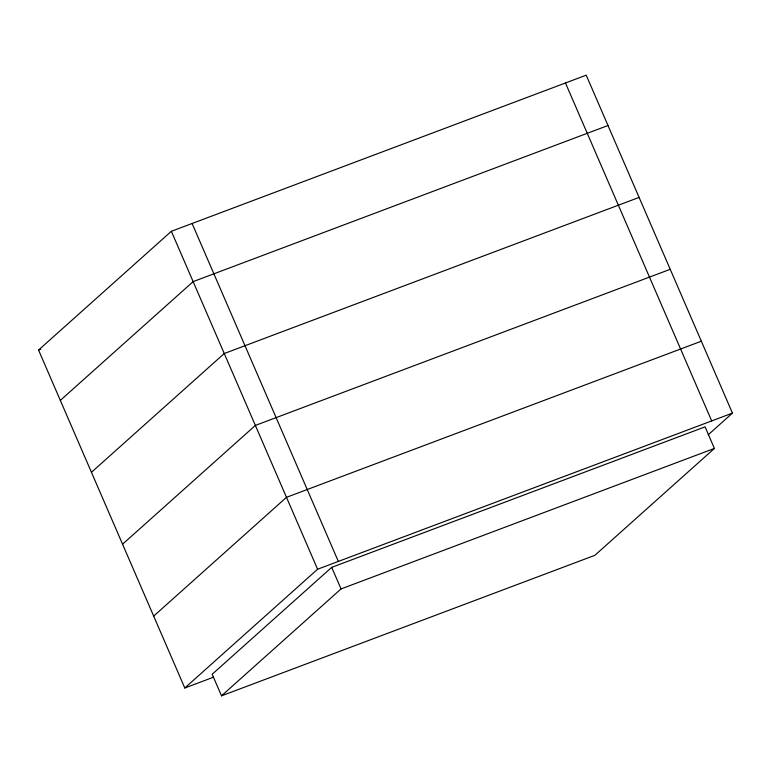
<?xml version="1.0" encoding="UTF-8"?>
<svg xmlns="http://www.w3.org/2000/svg" width="771" height="771" viewBox="0 0 771 771"><rect width="100%" height="100%" fill="white"/><g stroke="black" fill="none" stroke-linecap="round" stroke-linejoin="round"><path stroke-width="1.16" d="M213.403 677.227L184.789 687.992L38.55 350.063L171.364 231.29L586.211 75.172L732.45 413.111L708.221 434.777M60.331 400.39L193.145 281.617L607.991 125.509M91.441 472.295L224.255 353.523L639.111 197.405M122.56 544.191L255.374 425.428L670.221 269.31M153.67 616.096L286.484 497.324L701.34 341.216M184.789 687.992L317.604 569.229L732.45 413.111M331.703 567.36L212.17 674.249L221.508 695.827L594.865 555.322L714.399 448.423L705.07 426.855L331.703 567.36L341.042 588.928L221.508 695.827M38.55 350.063L40.738 349.244M341.042 588.928L714.399 448.423M565.471 82.979L711.71 420.918M192.104 223.484L338.344 561.423M171.364 231.29L317.604 569.229"/></g></svg>
